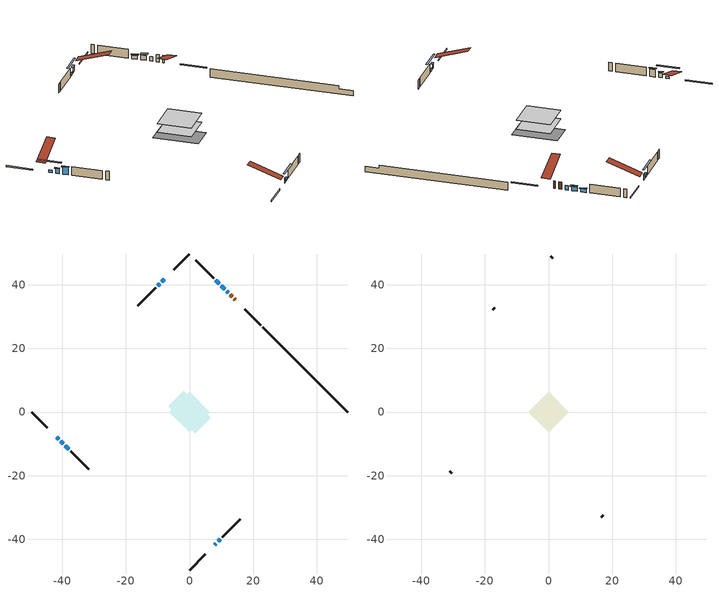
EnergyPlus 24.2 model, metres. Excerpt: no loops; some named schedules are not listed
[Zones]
conditioned space
 floor adiabatic (AdiabaticFloorConstruction): -6.41,0 0,6.41 6.41,0 0,-6.41 z1.29
 floor foundation (Slab1 construction): -6.67,1.83 -1.83,6.67 6.67,-1.83 1.83,-6.67 z-1
 wall outside (RimJoist1 construction): 0,-49.65 5,-44.65 / -49.65,0 -44.65,-5 / 0,49.65 -5,44.65 / 22.31,27.34 17.31,32.34 z1.29:1.59
 wall outside (AdiabaticWallConstruction 1): 14.35,35.3 14.07,35.58 / 13.42,36.24 12.87,36.78 z1.29:3.32
 wall outside (AdiabaticWallConstruction): 12.22,37.44 11.66,37.99 z1.29:2.51; -41.69,-7.96 -41.04,-8.61 / -9.3,40.35 -9.95,39.7 / 8.98,-40.68 9.63,-40.03 z1.29:1.9; 11.01,38.65 9.97,39.69 / -7.96,41.69 -8.65,41.01 / -40.39,-9.27 -39.7,-9.95 z1.29:2.66; 9.31,40.34 8.27,41.39 z1.29:2.26; 7.96,-41.69 8.32,-41.33 z1.29:2.46; -39.05,-10.61 -37.97,-11.68 z1.29:3.37
 wall outside (Wall1 construction): 10.28,-39.37 15.98,-33.68 / -37.31,-12.34 -31.62,-18.04 / -10.61,39.05 -16.3,33.35 / 7.61,42.04 1.92,47.74 z1.29:3.73
 wall foundation (FoundationWall1 construction): 22.97,26.68,-1 22.97,26.68,1.29 46.99,2.67,1.29 46.99,2.67,0.43 49.65,0,0.43 49.65,0,-1
 window (WindowConstruction 6): 12.21,37.44 11.66,37.99 z1.29:2.51
 window (WindowConstruction 9): -41.69,-7.96 -41.04,-8.61 z1.29:1.9
 window (WindowConstruction): 11.01,38.65 9.97,39.69 z1.29:2.66
 window (WindowConstruction 1): 9.31,40.34 8.27,41.39 z1.29:2.26
 window (WindowConstruction 2): -7.96,41.69 -8.65,41.01 z1.29:2.66
 window (WindowConstruction 3): 7.96,-41.69 8.32,-41.33 z1.29:2.46
 window (WindowConstruction 4): -40.39,-9.27 -39.7,-9.95 z1.29:2.66
 window (WindowConstruction 5): -39.05,-10.61 -37.97,-11.68 z1.29:3.37
 window (WindowConstruction 7): -9.3,40.35 -9.95,39.7 z1.29:1.9
 window (WindowConstruction 8): 8.98,-40.67 9.63,-40.03 z1.29:1.9
 door (Door): 14.35,35.3 14.07,35.58 z1.29:3.32
 door (Door 1): 13.42,36.24 12.87,36.78 z1.29:3.32
 ceiling adiabatic (AdiabaticFloorConstruction): 0,-6.41 6.41,0 0,6.41 -6.41,0 z1.29
attic - vented
 floor to conditioned space (Floor1 construction Reversed): -6.42,0 0,6.42 6.42,0 0,-6.42 z3.73
 wall outside (Wall2 construction): 16.64,-33.02 17.24,-32.42 / -30.96,-18.69 -30.36,-19.3 / -16.96,32.7 -17.56,32.09 / 1.26,48.39 0.66,49 z1.29:3.73
 roof outside (Roof1 construction): 7.31,-42.35,3.73 1.06,-36.1,6.67 -0.59,-37.75,6.67 5.66,-43.99,3.73; -42.35,-7.31,3.73 -36.1,-1.06,6.67 -37.75,0.59,6.67 -43.99,-5.66,3.73; -7.31,42.35,3.73 -1.06,36.1,6.67 0.59,37.75,6.67 -5.66,43.99,3.73; 15.01,34.65,3.73 8.76,28.4,6.67 10.41,26.75,6.67 16.66,33,3.73
shading: -39.21,-10.44 -43.52,-6.13 -43.85,-6.46 -39.54,-10.77 z4.49; 9.82,39.83 11.15,38.5 11.79,39.15 10.47,40.47 z2.86; 8.13,41.53 9.45,40.2 9.78,40.53 8.45,41.85 z2.46; -8.79,40.87 -7.82,41.83 -8.15,42.16 -9.11,41.19 z2.86; 8.47,-41.19 7.82,-41.83 8.15,-42.16 8.79,-41.51 z2.66; -39.56,-10.09 -40.53,-9.12 -40.86,-9.45 -39.89,-10.42 z2.86; -37.83,-11.83 -39.19,-10.46 -39.52,-10.79 -38.15,-12.15 z3.57; -11.78,37.87 -7.47,42.18 -7.76,42.47 -12.07,38.16 z4.49; 11.46,-38.2 7.15,-42.51 7.47,-42.83 11.78,-38.52 z4.49
[Building]
Building 1: Terrain=Suburbs
[Site:Location]
Quebec Intl AP_QC: Latitude {deg}=46.8; Longitude {deg}=-71.38; Time Zone {hr}=-5; Elevation {m}=74; Keep Site Location Information=Yes
[Site:GroundTemperature:Shallow]
0.0108218, -2.24938, -2.43038, -1.3578, 2.94801, 7.23376, 10.9493, 13.303, 13.5029, 11.5886, 7.96783, 3.81355
[Site:WaterMainsTemperature]
Calculation Method=Schedule; Temperature Schedule=mains temperature schedule
[Material] Roughness=Rough; Thermal Absorptance=0.9
Name | Thickness {m} | Conductivity {W/m-K} | Density {kg/m3} | Specific Heat {J/kg-K} | Solar Absorptance | Visible Absorptance
asphalt or fiberglass shingles | 0.00635 | 0.162714 | 1121.4 | 1465.45 | 0.4 | 0.4
ceiling loosefill ins | 0.0846667 | 0.0480833 | 16.02 | 1046.75 | 0.7 | 0.7
ceiling stud and cavity | 0.1397 | 0.0802196 | 65.682 | 1177.47 | 0.7 | 0.7
concrete 4.0 in. | 0.1016 | 1.803125 | 2242.8 | 837.4 | 0.7 | 0.7
concrete 8.0 in. | 0.2032 | 1.803125 | 2242.8 | 837.4 | 0.7 | 0.7
door material | 0.04445 | 0.0451087 | 512.64 | 1214.23 | 0.7 | 0.7
exterior vertical ins | 0.0542606 | 0.029427 | 32.04 | 1214.23 | 0.7 | 0.7
floor covering | 0.0127 | 0.0433444 | 54.468 | 1339.84 | 0.6 | 0.6
floor rigid ins; wall rigid ins 1 | 0.512978 | 0.029427 | 32.04 | 1214.23 | 0.7 | 0.7
floor stud and cavity | 0.1397 | 1.75129 | 37.0049 | 1207.88 | 0.7 | 0.7
furniture material conditioned space 1 | 0.1524 | 0.115458 | 640.8 | 1214.23 | 0.6 | 0.6
gypsum board | 0.0127 | 0.160291 | 801 | 837.4 | 0.6 | 0.6
gypsum board 1 | 0.0127 | 0.160291 | 801 | 837.4 | 0.7 | 0.7
osb sheathing 0.5 in. | 0.0127 | 0.115458 | 512.64 | 1214.23 | 0.7 | 0.7
osb sheathing 0.75 in. | 0.01905 | 0.115458 | 512.64 | 1214.23 | 0.7 | 0.7
osb sheathing 2.0 in. | 0.0508 | 0.115458 | 512.64 | 1214.23 | 0.7 | 0.7
rim joist stud and cavity | 0.0508 | 0.0332151 | 125.044 | 1163.47 | 0.6 | 0.6
wall rigid ins | 0.051816 | 0.029427 | 32.04 | 1214.23 | 0.7 | 0.7
wall stud and cavity | 0.1397 | 0.221619 | 139.0536 | 1170.24 | 0.7 | 0.7
wall stud and cavity 1 | 0.0889 | 6.1454 | 50.32683 | 1063.81 | 0.6 | 0.6
wall stud and cavity 2 | 0.0889 | 0.380278 | 52.3479 | 1209.89 | 0.7 | 0.7
wall stud and cavity 3 | 0.0889 | 0.391764 | 83.0341 | 1211.67 | 0.7 | 0.7
wood siding | 0.0254 | 0.102417 | 544.68 | 1172.36 | 0.4 | 0.4
wood siding 1 | 0.00254 | 0.102417 | 544.68 | 1172.36 | 0.4 | 0.4
wood siding 2; wood siding 3; wood siding 4 | 0.0254 | 0.102417 | 544.68 | 1172.36 | 0.7 | 0.7
[WindowMaterial:SimpleGlazingSystem]
Name | U-Factor {W/m2-K} | Solar Heat Gain Coefficient
WindowMaterial | 2.78903 | 0.62
WindowMaterial 1 | 2.78449 | 0.59
WindowMaterial 2 | 2.78392 | 0.59
WindowMaterial 3 | 2.75724 | 0.6
WindowMaterial 4 | 2.82878 | 0.58
WindowMaterial 5 | 6.688684 | 0.75
WindowMaterial 6 | 2.76291 | 0.46
[Construction]
AdiabaticFloorConstruction: floor stud and cavity, floor rigid ins, osb sheathing 0.75 in., floor covering
AdiabaticWallConstruction: wood siding 3, wall rigid ins 1, wall stud and cavity 2, gypsum board
AdiabaticWallConstruction 1: wood siding 4, wall rigid ins 1, wall stud and cavity 2, gypsum board
Door; Door 1: door material
Floor1 construction Reversed: gypsum board, ceiling stud and cavity, ceiling loosefill ins
FoundationWall1 construction: concrete 8.0 in., gypsum board 1
furniture construction conditioned space 1: furniture material conditioned space 1
PartitionWallConstruction: gypsum board, wall stud and cavity 3, gypsum board
RimJoist1 construction: wood siding 2, osb sheathing 2.0 in., rim joist stud and cavity
Roof1 construction: asphalt or fiberglass shingles
Slab1 construction: concrete 4.0 in.
Wall1 construction: wood siding, wall rigid ins, osb sheathing 0.5 in., wall stud and cavity, gypsum board
Wall2 construction: wood siding 1, wall stud and cavity 1
WindowConstruction: WindowMaterial
WindowConstruction 1: WindowMaterial 1
WindowConstruction 2; WindowConstruction 4: WindowMaterial 2
WindowConstruction 3: WindowMaterial 3
WindowConstruction 5: WindowMaterial 4
WindowConstruction 6: WindowMaterial 5
WindowConstruction 7; WindowConstruction 8; WindowConstruction 9: WindowMaterial 6
[Zone] Multiplier=1; Part of Total Floor Area=Yes
Name | Volume {m3}
attic - vented | 39.3575
conditioned space | 403.5
[Space]
Name | Zone | Volume {m3}
attic - vented 1 | attic - vented | 39.3575
conditioned space 1 | conditioned space | 403.5
[ZoneInfiltration:EffectiveLeakageArea]
infil attic - vented 1: Zone or Space=attic - vented 1; Schedule=Always On Discrete; Effective Air Leakage Area {cm2}=3039.14; Stack Coefficient=0.00037439; Wind Coefficient=1.30732e-05
[ZoneMixing]
whole house fan mix: Zone or Space=attic - vented; Schedule=Always On Continuous; Design Flow Rate Calculation Method=Flow/Zone; Design Flow Rate {m3/s}=0; Source Zone or Space=conditioned space
[SurfaceProperty:ExposedFoundationPerimeter]
Slab1: Exposed Perimeter Calculation Method=TotalExposedPerimeter; Total Exposed Perimeter {m}=37.735
[InternalMass] Zone or ZoneList=conditioned space; Space or SpaceList=conditioned space 1
Name | Construction | Surface Area {m2}
furniture mass conditioned space 1 | furniture construction conditioned space 1 | 65.844
partition wall mass | PartitionWallConstruction | 164.61
[Lights]
interior lighting: Zone or ZoneList or Space or SpaceList=conditioned space 1; Schedule=interior lighting schedule; Design Level Calculation Method=LightingLevel; Lighting Level {W}=343.2; Return Air Fraction=0; Fraction Radiant=0.6; Fraction Visible=0.2; Fraction Replaceable=1
[People]
occupants: Zone or ZoneList or Space or SpaceList=conditioned space 1; Number of People Schedule=occupants schedule; Number of People Calculation Method=People; Number of People=3; Fraction Radiant=0.314171; Sensible Heat Fraction=0.56303; Activity Level Schedule=occupants activity schedule; Carbon Dioxide Generation Rate {m3/s-W}=0; Enable ASHRAE 55 Comfort Warnings=No; Mean Radiant Temperature Calculation Type=EnclosureAveraged
[ElectricEquipment] Zone or ZoneList or Space or SpaceList=conditioned space 1; Design Level Calculation Method=EquipmentLevel
Name | Schedule | Design Level {W} | Fraction Latent | Fraction Radiant | Fraction Lost
clothes dryer | clothes dryer schedule | 140.772 | 0.015 | 0.081 | 0.85
clothes washer | clothes washer schedule | 32.1985 | 0.03 | 0.162 | 0.7
cooking range | cooking range schedule | 215.147 | 0.08 | 0.432 | 0.2
dishwasher | dishwasher schedule | 66.8632 | 0.3 | 0.18 | 0.4
fridge | fridge schedule | 72.9452 | 0 | 0.6 | 0
mech vent bath fan 0 | mech vent bath fan 0 schedule | 50.2 | 0 | 0 | 1
mech vent bath fan 1 | mech vent bath fan 1 schedule | 50.2 | 0 | 0 | 1
mech vent house fan | mech vent house fan schedule | 6.33333 | 0 | 0 | 1
mech vent house fan cfis | mech vent house fan cfis schedule | 0 | 0 | 0 | 0
mech vent range fan 0 | mech vent range fan 0 schedule | 57 | 0 | 0 | 1
misc plug loads | misc plug loads schedule | 494.7 | 0.045 | 0.513 | 0.1
whole house fan | Always On Discrete | 0 | 0 | 0 | 1
[OtherEquipment] Zone or ZoneList or Space or SpaceList=conditioned space 1; Design Level Calculation Method=EquipmentLevel
Name | Fuel Type | Schedule | Design Level {W} | Fraction Latent | Fraction Radiant | Fraction Lost
clothes dryer 1 | Electricity | clothes dryer schedule | 0 | 0.015 | 0.081 | 0.85
cooking range 1 | Electricity | cooking range schedule | 0 | 0.08 | 0.432 | 0.2
general water use latent | None | general water use schedule | 62.594 | 1 | 0 | 0
general water use sensible | None | general water use schedule | -61.6891 | 0 | 0.6 | 0
mech vent house fan latent load | None | Always On Discrete | 0 | 1 | 0 | 0
mech vent house fan sensible load | None | Always On Discrete | 0 | 0 | 0 | 0
water heater energy adjustment1 | Electricity | Always On Discrete | 0.01 | 0 | 0 | 1
[ZoneInfiltration:DesignFlowRate] Zone or ZoneList or Space or SpaceList=conditioned space 1; Schedule=Always On Discrete; Design Flow Rate Calculation Method=Flow/Zone; Design Flow Rate {m3/s}=0
infil flow; natural vent flow; whole house fan flow
[ZoneControl:Thermostat]
conditioned space Thermostat: Zone or ZoneList=conditioned space; Control Type Schedule=conditioned space Thermostat Schedule; Control 1=conditioned space temperature setpoint; Temperature Difference Between Cutout And Setpoint {deltaC}=0
[ZoneHVAC:Baseboard:Convective:Electric]
electric baseboard: Availability Schedule=Always On Discrete; Heating Design Capacity {W}=7946.04; Efficiency=1
[AirLoopHVAC:UnitarySystem]
unit heater unitary system: Control Type=Load; Controlling Zone or Thermostat Location=conditioned space; Dehumidification Control Type=None; Availability Schedule=Always On Discrete; Supply Fan=unit heater supply fan; Fan Placement=BlowThrough; Supply Air Fan Operating Mode Schedule=unit heater auto fan schedule; Heating Coil=unit heater htg coil; DX Heating Coil Sizing Ratio=1; Use DOAS DX Cooling Coil=No; Minimum Supply Air Temperature {C}=2; Latent Load Control=SensibleOnlyLoadControl; Cooling Supply Air Flow Rate Method=None; Heating Supply Air Flow Rate Method=SupplyAirFlowRate; Heating Supply Air Flow Rate {m3/s}=0.00141584; No Load Supply Air Flow Rate Method=SupplyAirFlowRate; No Load Supply Air Flow Rate {m3/s}=0; No Load Supply Air Flow Rate Control Set To Low Speed=Yes; Maximum Supply Air Temperature {C}=48.8889; Maximum Outdoor Dry-Bulb Temperature for Supplemental Heater Operation {C}=21; Ancillary On-Cycle Electric Power {W}=0; Ancillary Off-Cycle Electric Power {W}=0
[Fan:SystemModel]
unit heater supply fan: Availability Schedule=Always On Discrete; Design Maximum Air Flow Rate {m3/s}=0.00141584; Speed Control Method=Discrete; Electric Power Minimum Flow Rate Fraction=0.2; Design Pressure Rise {Pa}=500; Motor Efficiency=1; Motor In Air Stream Fraction=1; Design Electric Power Consumption {W}=Autosize; Design Power Sizing Method=PowerPerFlow; Electric Power Per Unit Flow Rate {W/(m3/s)}=28251.7; Electric Power Per Unit Flow Rate Per Unit Pressure {W/((m3/s)-Pa)}=1.66667; Fan Total Efficiency=0.7; Motor Loss Radiative Fraction=0; Number of Speeds=1; Speed Flow Fraction 1=1; Speed Electric Power Fraction 1=1
[Coil:Heating:Fuel]
unit heater htg coil: Availability Schedule=Always On Discrete; Fuel Type=OtherFuel1; Burner Efficiency=0.3; Nominal Capacity {W}=0.293071; On Cycle Parasitic Electric Load {W}=0; Off Cycle Parasitic Fuel Load {W}=0
[Zone equipment]
conditioned space: electric baseboard, unit heater unitary system
[Foundation:Kiva]
Foundation Kiva 1: Initial Indoor Air Temperature {C}=18; Wall Height Above Grade {m}=1.29001; Wall Depth Below Slab {m}=0.2032; Custom Block Material Name 1=exterior vertical ins; Custom Block Depth 1 {m}=2.28999; Custom Block X Position 1 {m}=0.2159; Custom Block Z Position 1 {m}=0
[Foundation:Kiva:Settings]
Soil Conductivity {W/m-K}=0.849921; Soil Density {kg/m3}=1842.3; Soil Specific Heat {J/kg-K}=418.7; Ground Solar Absorptivity=0.9; Ground Thermal Absorptivity=0.9; Ground Surface Roughness {m}=0.03; Far-Field Width {m}=40; Deep-Ground Boundary Condition=ZeroFlux; Deep-Ground Depth {m}=40; Minimum Cell Dimension {m}=0.2; Maximum Cell Growth Coefficient=3; Simulation Timestep=Timestep
[Exterior:Lights]
exterior lighting: Schedule=exterior lighting schedule; Design Level {W}=75.6
[EnergyManagementSystem:GlobalVariable]
infil_program_Qfan
infil_program_Qinf
natural_vent_program_Qnv
natural_vent_program_Qwhf
[EnergyManagementSystem:Sensor]
Name | Output:Variable or Output:Meter Index Key | Output:Variable or Output:Meter
airflow_gain | infil flow | Infiltration Sensible Heat Gain Energy
airflow_gain_1 | natural vent flow | Infiltration Sensible Heat Gain Energy
airflow_gain_2 | whole house fan flow | Infiltration Sensible Heat Gain Energy
airflow_loss | infil flow | Infiltration Sensible Heat Loss Energy
airflow_loss_1 | natural vent flow | Infiltration Sensible Heat Loss Energy
airflow_loss_2 | whole house fan flow | Infiltration Sensible Heat Loss Energy
clg_load_cond |  | Cooling:EnergyTransfer:Zone:CONDITIONED SPACE
clg_sp_s; clg_sp_s_1 | cooling setpoint | Schedule Value
clothes_dryer_exhaust_0_sch_s | clothes dryer exhaust 0 schedule | Schedule Value
conditioned_space_clg_unmet_s | conditioned space | Zone Cooling Setpoint Not Met Time
conditioned_space_htg_unmet_s | conditioned space | Zone Heating Setpoint Not Met Time
cool_season | cooling season schedule | Schedule Value
fridge_tin_s | conditioned space | Zone Mean Air Temperature
htg_load_cond |  | Heating:EnergyTransfer:Zone:CONDITIONED SPACE
htg_sp_s; htg_sp_s_1 | heating setpoint | Schedule Value
ig_ee_conv | clothes dryer | Electric Equipment Convective Heating Energy
ig_ee_conv_2 | cooking range | Electric Equipment Convective Heating Energy
ig_ee_conv_4 | fridge | Electric Equipment Convective Heating Energy
ig_ee_conv_5 | misc plug loads | Electric Equipment Convective Heating Energy
ig_ee_conv_6 | whole house fan | Electric Equipment Convective Heating Energy
ig_ee_rad | clothes dryer | Electric Equipment Radiant Heating Energy
ig_ee_rad_2 | cooking range | Electric Equipment Radiant Heating Energy
ig_ee_rad_4 | fridge | Electric Equipment Radiant Heating Energy
ig_ee_rad_5 | misc plug loads | Electric Equipment Radiant Heating Energy
ig_ee_rad_6 | whole house fan | Electric Equipment Radiant Heating Energy
ig_lgt_conv | interior lighting | Lights Convective Heating Energy
ig_lgt_rad | interior lighting | Lights Radiant Heating Energy
ig_lgt_vis | interior lighting | Lights Visible Radiation Heating Energy
ig_oe_conv | clothes dryer 1 | Other Equipment Convective Heating Energy
ig_oe_conv_1 | cooking range 1 | Other Equipment Convective Heating Energy
ig_oe_conv_2 | general water use latent | Other Equipment Convective Heating Energy
ig_oe_conv_3 | general water use sensible | Other Equipment Convective Heating Energy
ig_oe_conv_4 | water heater energy adjustment1 | Other Equipment Convective Heating Energy
ig_oe_rad | clothes dryer 1 | Other Equipment Radiant Heating Energy
ig_oe_rad_1 | cooking range 1 | Other Equipment Radiant Heating Energy
ig_oe_rad_2 | general water use latent | Other Equipment Radiant Heating Energy
ig_oe_rad_3 | general water use sensible | Other Equipment Radiant Heating Energy
ig_oe_rad_4 | water heater energy adjustment1 | Other Equipment Radiant Heating Energy
ig_ppl_conv | occupants | People Convective Heating Energy
ig_ppl_rad | occupants | People Radiant Heating Energy
im_conv | furniture mass conditioned space 1 | Surface Inside Face Convection Heat Gain Energy
im_conv_1 | partition wall mass | Surface Inside Face Convection Heat Gain Energy
im_ig | furniture mass conditioned space 1 | Surface Inside Face Internal Gains Radiation Heat Gain Energy
im_ig_1 | partition wall mass | Surface Inside Face Internal Gains Radiation Heat Gain Energy
im_lgt | furniture mass conditioned space 1 | Surface Inside Face Lights Radiation Heat Gain Energy
im_lgt_1 | partition wall mass | Surface Inside Face Lights Radiation Heat Gain Energy
im_sol | furniture mass conditioned space 1 | Surface Inside Face Solar Radiation Heat Gain Energy
im_sol_1 | partition wall mass | Surface Inside Face Solar Radiation Heat Gain Energy
im_surf | furniture mass conditioned space 1 | Surface Inside Face Net Surface Thermal Radiation Heat Gain Energy
im_surf_1 | partition wall mass | Surface Inside Face Net Surface Thermal Radiation Heat Gain Energy
mech_vent_bath_fan_0_sch_s | mech vent bath fan 0 schedule | Schedule Value
mech_vent_bath_fan_1_sch_s | mech vent bath fan 1 schedule | Schedule Value
mech_vent_range_fan_0_sch_s | mech vent range fan 0 schedule | Schedule Value
mv_conv | mech vent bath fan 0 | Electric Equipment Convective Heating Energy
mv_conv_1 | mech vent bath fan 1 | Electric Equipment Convective Heating Energy
mv_conv_2 | mech vent house fan | Electric Equipment Convective Heating Energy
mv_conv_3 | mech vent house fan cfis | Electric Equipment Convective Heating Energy
mv_conv_4 | mech vent range fan 0 | Electric Equipment Convective Heating Energy
mv_conv_5 | mech vent house fan latent load | Other Equipment Convective Heating Energy
mv_conv_6 | mech vent house fan sensible load | Other Equipment Convective Heating Energy
mv_rad | mech vent bath fan 0 | Electric Equipment Radiant Heating Energy
mv_rad_1 | mech vent bath fan 1 | Electric Equipment Radiant Heating Energy
mv_rad_2 | mech vent house fan | Electric Equipment Radiant Heating Energy
mv_rad_3 | mech vent house fan cfis | Electric Equipment Radiant Heating Energy
mv_rad_4 | mech vent range fan 0 | Electric Equipment Radiant Heating Energy
mv_rad_5 | mech vent house fan latent load | Other Equipment Radiant Heating Energy
mv_rad_6 | mech vent house fan sensible load | Other Equipment Radiant Heating Energy
natural_vent_s | natural vent schedule | Schedule Value
out_pb_s |  | Site Outdoor Air Barometric Pressure
out_wt_s |  | Site Outdoor Air Humidity Ratio
site_vw_s |  | Site Wind Speed
ss_back_out | Window1 | Surface Window Shortwave from Zone Back Out Window Heat Transfer Rate
ss_back_out_1 | Window10 | Surface Window Shortwave from Zone Back Out Window Heat Transfer Rate
ss_back_out_2 | Window2 | Surface Window Shortwave from Zone Back Out Window Heat Transfer Rate
ss_back_out_3 | Window3 | Surface Window Shortwave from Zone Back Out Window Heat Transfer Rate
ss_back_out_4 | Window4 | Surface Window Shortwave from Zone Back Out Window Heat Transfer Rate
ss_back_out_5 | Window5 | Surface Window Shortwave from Zone Back Out Window Heat Transfer Rate
ss_back_out_6 | Window6 | Surface Window Shortwave from Zone Back Out Window Heat Transfer Rate
ss_back_out_7 | Window7 | Surface Window Shortwave from Zone Back Out Window Heat Transfer Rate
ss_back_out_8 | Window8 | Surface Window Shortwave from Zone Back Out Window Heat Transfer Rate
ss_back_out_9 | Window9 | Surface Window Shortwave from Zone Back Out Window Heat Transfer Rate
ss_conv | Door1 | Surface Inside Face Convection Heat Gain Energy
ss_conv_1 | Door2 | Surface Inside Face Convection Heat Gain Energy
ss_conv_10 | Window8 | Surface Inside Face Convection Heat Gain Energy
ss_conv_11 | Window9 | Surface Inside Face Convection Heat Gain Energy
ss_conv_2 | Window1 | Surface Inside Face Convection Heat Gain Energy
ss_conv_3 | Window10 | Surface Inside Face Convection Heat Gain Energy
ss_conv_4 | Window2 | Surface Inside Face Convection Heat Gain Energy
ss_conv_5 | Window3 | Surface Inside Face Convection Heat Gain Energy
ss_conv_6 | Window4 | Surface Inside Face Convection Heat Gain Energy
ss_conv_7 | Window5 | Surface Inside Face Convection Heat Gain Energy
ss_conv_8 | Window6 | Surface Inside Face Convection Heat Gain Energy
ss_conv_9 | Window7 | Surface Inside Face Convection Heat Gain Energy
ss_ig | Door1 | Surface Inside Face Internal Gains Radiation Heat Gain Energy
ss_ig_1 | Door2 | Surface Inside Face Internal Gains Radiation Heat Gain Energy
ss_ig_10 | Window8 | Surface Inside Face Internal Gains Radiation Heat Gain Energy
ss_ig_11 | Window9 | Surface Inside Face Internal Gains Radiation Heat Gain Energy
ss_ig_2 | Window1 | Surface Inside Face Internal Gains Radiation Heat Gain Energy
ss_ig_3 | Window10 | Surface Inside Face Internal Gains Radiation Heat Gain Energy
ss_ig_4 | Window2 | Surface Inside Face Internal Gains Radiation Heat Gain Energy
ss_ig_5 | Window3 | Surface Inside Face Internal Gains Radiation Heat Gain Energy
ss_ig_6 | Window4 | Surface Inside Face Internal Gains Radiation Heat Gain Energy
ss_ig_7 | Window5 | Surface Inside Face Internal Gains Radiation Heat Gain Energy
ss_ig_8 | Window6 | Surface Inside Face Internal Gains Radiation Heat Gain Energy
ss_ig_9 | Window7 | Surface Inside Face Internal Gains Radiation Heat Gain Energy
ss_lgt | Door1 | Surface Inside Face Lights Radiation Heat Gain Energy
ss_lgt_1 | Door2 | Surface Inside Face Lights Radiation Heat Gain Energy
ss_sol | Door1 | Surface Inside Face Solar Radiation Heat Gain Energy
ss_sol_1 | Door2 | Surface Inside Face Solar Radiation Heat Gain Energy
ss_surf | Door1 | Surface Inside Face Net Surface Thermal Radiation Heat Gain Energy
ss_surf_1 | Door2 | Surface Inside Face Net Surface Thermal Radiation Heat Gain Energy
ss_surf_10 | Window8 | Surface Inside Face Net Surface Thermal Radiation Heat Gain Energy
ss_surf_11 | Window9 | Surface Inside Face Net Surface Thermal Radiation Heat Gain Energy
ss_surf_2 | Window1 | Surface Inside Face Net Surface Thermal Radiation Heat Gain Energy
ss_surf_3 | Window10 | Surface Inside Face Net Surface Thermal Radiation Heat Gain Energy
ss_surf_4 | Window2 | Surface Inside Face Net Surface Thermal Radiation Heat Gain Energy
ss_surf_5 | Window3 | Surface Inside Face Net Surface Thermal Radiation Heat Gain Energy
ss_surf_6 | Window4 | Surface Inside Face Net Surface Thermal Radiation Heat Gain Energy
ss_surf_7 | Window5 | Surface Inside Face Net Surface Thermal Radiation Heat Gain Energy
ss_surf_8 | Window6 | Surface Inside Face Net Surface Thermal Radiation Heat Gain Energy
ss_surf_9 | Window7 | Surface Inside Face Net Surface Thermal Radiation Heat Gain Energy
ss_trans_in | Window1 | Surface Window Transmitted Solar Radiation Rate
ss_trans_in_1 | Window10 | Surface Window Transmitted Solar Radiation Rate
ss_trans_in_2 | Window2 | Surface Window Transmitted Solar Radiation Rate
ss_trans_in_3 | Window3 | Surface Window Transmitted Solar Radiation Rate
ss_trans_in_4 | Window4 | Surface Window Transmitted Solar Radiation Rate
ss_trans_in_5 | Window5 | Surface Window Transmitted Solar Radiation Rate
ss_trans_in_6 | Window6 | Surface Window Transmitted Solar Radiation Rate
ss_trans_in_7 | Window7 | Surface Window Transmitted Solar Radiation Rate
ss_trans_in_8 | Window8 | Surface Window Transmitted Solar Radiation Rate
ss_trans_in_9 | Window9 | Surface Window Transmitted Solar Radiation Rate
ss_trans_out | Window1 | Surface Inside Face Initial Transmitted Diffuse Transmitted Out Window Solar Radiation Rate
ss_trans_out_1 | Window10 | Surface Inside Face Initial Transmitted Diffuse Transmitted Out Window Solar Radiation Rate
ss_trans_out_2 | Window2 | Surface Inside Face Initial Transmitted Diffuse Transmitted Out Window Solar Radiation Rate
ss_trans_out_3 | Window3 | Surface Inside Face Initial Transmitted Diffuse Transmitted Out Window Solar Radiation Rate
ss_trans_out_4 | Window4 | Surface Inside Face Initial Transmitted Diffuse Transmitted Out Window Solar Radiation Rate
ss_trans_out_5 | Window5 | Surface Inside Face Initial Transmitted Diffuse Transmitted Out Window Solar Radiation Rate
ss_trans_out_6 | Window6 | Surface Inside Face Initial Transmitted Diffuse Transmitted Out Window Solar Radiation Rate
